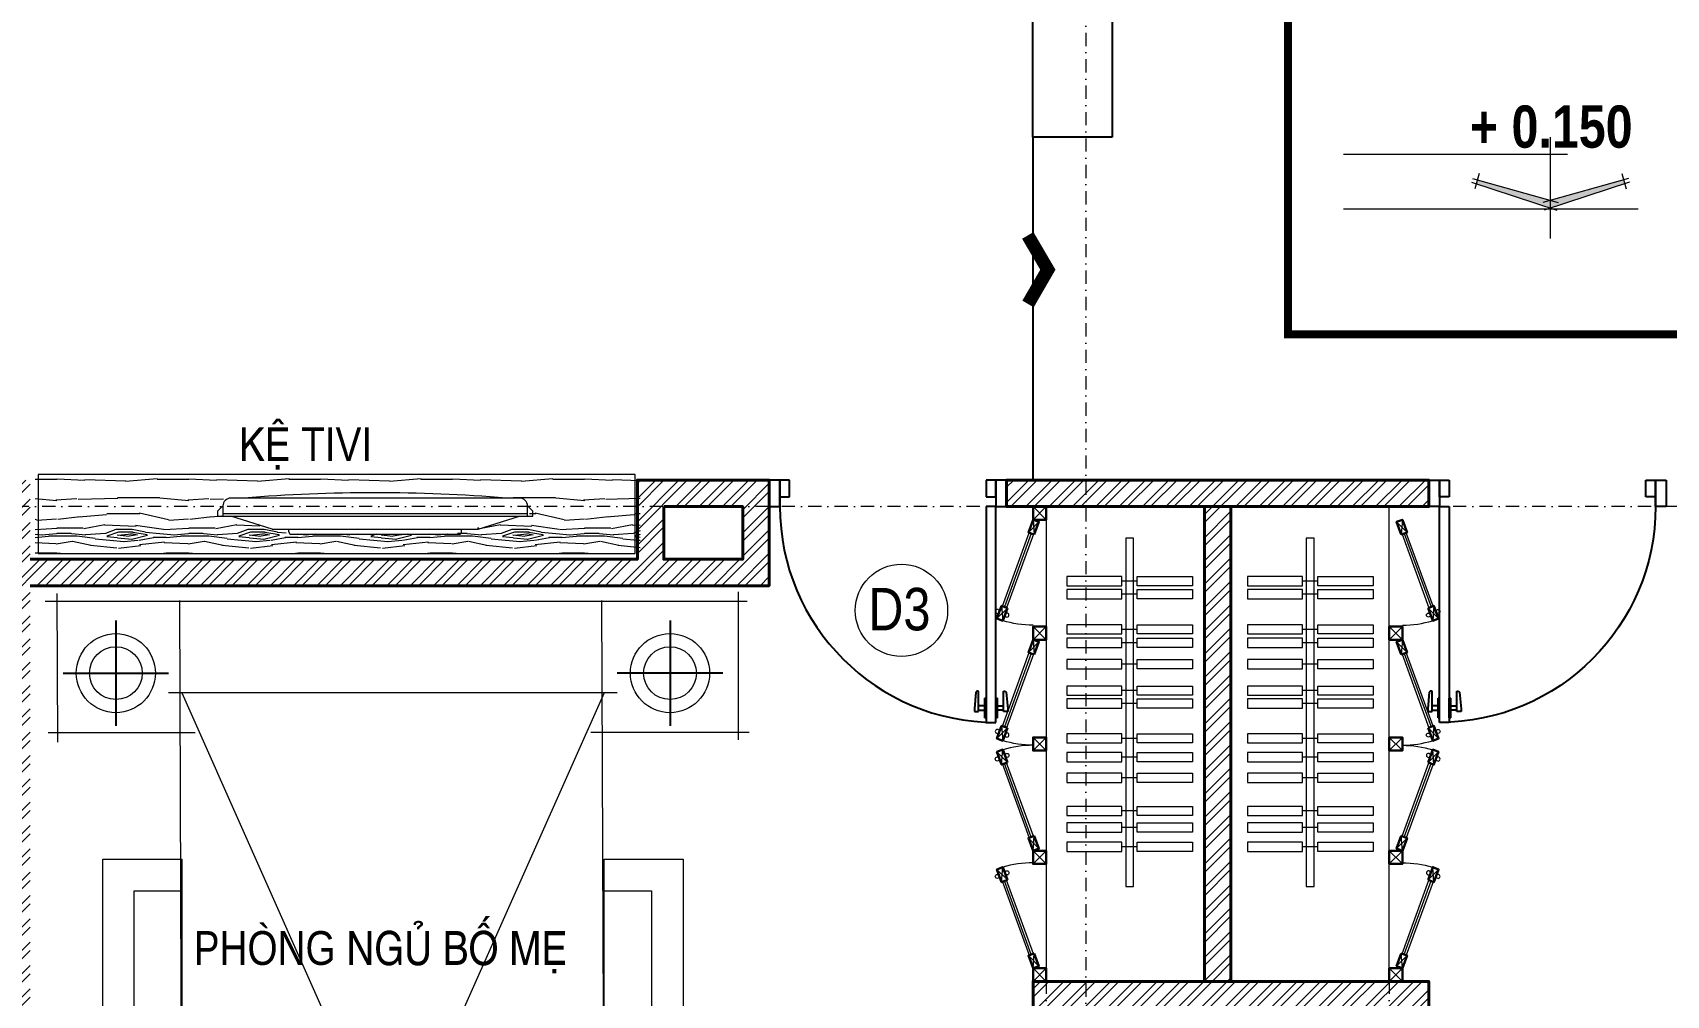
# Model space of a CAD drawing. Header units: millimetres. Extents: x 615730 to 2792744, y 139412 to 597571.
# Drawn here: x 1296723 to 1302914, y 291959 to 295608 of the extents above; entities that cross this region are included whole.
import ezdxf
from ezdxf.enums import TextEntityAlignment as Align

# ---------------------------------------------------------------- set-up
doc = ezdxf.new("R2010")
doc.units = ezdxf.units.MM
doc.header["$MEASUREMENT"] = 0
doc.linetypes.add('DASHDOT', pattern=[1, 0.5, -0.25, 0, -0.25])
doc.linetypes.add('HIDDEN2', pattern=[0.1875, 0.125, -0.0625])
doc.layers.get('0').update_dxf_attribs({"lineweight": 5})
for name, color, linetype, lineweight in [('AN_0.20', 2, 'Continuous', 20), ('CHITIET', 144, 'Continuous', 5), ('HATCH', 42, 'Continuous', 5), ('Ncua', 121, 'Continuous', 18), ('net cat.', 1, 'Continuous', 35), ('NETMANH', 155, 'Continuous', 13), ('NETNGOAITUONG', 1, 'Continuous', 40), ('NTHAY1', 61, 'Continuous', 25), ('TIM TRUC', 149, 'DASHDOT', 9), ('VATDUNG', 33, 'Continuous', 13), ('VATLIEU', 35, 'Continuous', 9), ('VLIEU', 250, 'Continuous', 9)]:
    doc.layers.add(name, color=color, linetype=linetype, lineweight=lineweight)
for name, color, linetype in [('AN_TEXT', 254, 'Continuous'), ('DOORS', 1, 'Continuous'), ('KICHTHUOC', 1, 'Continuous'), ('LINE-CUT', 20, 'Continuous'), ('NETCAT', 4, 'Continuous'), ('ROAN', 5, 'Continuous'), ('SWING', 7, 'Continuous'), ('TEXT', 2, 'Continuous'), ('VL', 155, 'Continuous')]:
    doc.layers.add(name, color=color, linetype=linetype)
doc.styles.add('romans', font='romans.shx', dxfattribs={"height": 240})
doc.styles.get("Standard").update_dxf_attribs({"font": ''})
doc.styles.add('STYLE2', font='')
doc.styles.get('Standard').set_extended_font_data('VNI-Avo')
doc.styles.get('STYLE2').set_extended_font_data('.VnArial NarrowH')
pattern_1 = [(45, (628138.94, 0), (-44.194174, 44.194174), []), (45, (628138.94, 31.25), (-44.194174, 44.194174), [])]

# ---------------------------------------------------------------- blocks, each defined once
blk = doc.blocks.new('08PDRR02')
at = {"color": 0, "linetype": 'ByBlock'}
for p, q in [((1, 0), (0, 0)), ((0, 0), (0, -1)), ((1, -1), (1, 0)), ((0, -1), (1, -1))]:
    blk.add_line(p, q, dxfattribs=at)
blk = doc.blocks.new('08PDNB02')
at = {"color": 0, "linetype": 'ByBlock'}
for p, q in [((1.25, -0.55), (1.25, 2.75)), ((1.25, 2.75), (1.54, 2.75)), ((1.54, 2.75), (1.69, 2.59)), ((0, -1.62), (0, 1.62)), ((0, 1.62), (0.25, 1.62)), ((0.25, -1.62), (0.25, 1.62)), ((0.25, 0.38), (1.25, 0.38)), ((1.69, 2.59), (1.95, -0.13)), ((0.25, -1.62), (0, -1.62)), ((1.25, -0.38), (0.25, -0.38)), ((1.95, -0.55), (1.25, -0.55)), ((1.95, -0.13), (1.95, -0.55))]:
    blk.add_line(p, q, dxfattribs=at)
blk = doc.blocks.new('*U45')
at = {"layer": 'DOORS', "color": 0, "linetype": 'Continuous', "ltscale": 200}
for p, q in [((0, 15), (0, 55)), ((900, 15), (900, 55)), ((0, -25), (0, -55)), ((900, -25), (900, -55))]:
    blk.add_line(p, q, dxfattribs=at)
at = {"layer": 'SWING', "color": 1, "linetype": 'Continuous', "ltscale": 200}
blk.add_arc((0, 55), 900, 0, 90, dxfattribs=at)
at = {"layer": 'DOORS', "color": 0, "linetype": 'Continuous', "ltscale": 200, "xscale": 900, "yscale": 39.99999999999999, "rotation": 90}
blk.add_blockref('08PDRR02', (0, 55), dxfattribs=at)
at = {"layer": 'DOORS', "color": 8, "linetype": 'Continuous', "ltscale": 200, "xscale": 25.4, "yscale": 25.4, "zscale": 25.4, "rotation": 180}
blk.add_blockref('08PDNB02', (0, 895), dxfattribs=at)
at = {"layer": 'DOORS', "color": 8, "linetype": 'Continuous', "ltscale": 200, "xscale": 25.4, "yscale": -25.4, "zscale": 25.4}
blk.add_blockref('08PDNB02', (40, 895), dxfattribs=at)
at = {"layer": 'DOORS', "color": 0, "linetype": 'Continuous', "ltscale": 200, "xscale": 45, "yscale": 110}
for p in [(-45, 55), (900, 55)]:
    blk.add_blockref('08PDRR02', p, dxfattribs=at)
at = {"layer": 'DOORS', "color": 1, "linetype": 'Continuous', "ltscale": 200, "xscale": 39.99999999999999, "yscale": 69.99999999999999}
for p in [(0, 15), (860, 15)]:
    blk.add_blockref('08PDRR02', p, dxfattribs=at)
blk = doc.blocks.new('CAO DO')
h = blk.add_hatch(color=256)
h.paths.add_polyline_path([(-240238.1, 272731.1), (-240241.8, 272717.8), (-239987.5, 272634.7), (-239987.5, 272661.1)])
h.paths.add_polyline_path([(-239733.2, 272717.8), (-239736.9, 272731.1), (-239987.5, 272661.1), (-239987.5, 272634.7)])
for p, q in [((-239987.5, 272531), (-239987.5, 272877.7)), ((-240045.9, 272818.5), (-239278.4, 272818.5)), ((-240231.8, 272753.4), (-240246.6, 272700.5)), ((-239743.2, 272753.4), (-239728.4, 272700.5)), ((-240258.3, 272723.2), (-239965.8, 272627.6)), ((-240255, 272735.8), (-239961.6, 272653.9)), ((-239720, 272735.8), (-240013.4, 272653.9)), ((-239716.7, 272723.2), (-240009.2, 272627.6)), ((-240287.5, 272631), (-239278.4, 272631)), ((-239987.5, 272603.5), (-239987.5, 272667.6))]:
    blk.add_line(p, q)
blk = doc.blocks.new('A$C0EBC0528')
for p, q in [((1144.5, 137.4), (50, 137.4)), ((20, 107.4), (20, 68.4)), ((20, 78.4), (1174.5, 78.4)), ((206.5, 20), (50, 68.4)), ((988, 20), (1144.5, 68.4)), ((1174.5, 68.4), (1174.5, 107.4)), ((206.5, 20), (988, 20)), ((270, 10), (270, 20)), ((924.5, 10), (924.5, 20)), ((280, 0), (914.5, 0))]:
    blk.add_line(p, q)
blk.add_lwpolyline([(20, 107.4), (0, 87.4), (0, 68.4), (1194.5, 68.4), (1194.5, 87.4), (1174.5, 107.4)])
for centre, radius, start, end in [((50, 107.4), 30, 90, 180), ((597.3, -6008.1), 6165.6, 85.37415, 94.62585), ((1144.5, 107.4), 30, 0, 90), ((280, 10), 10, 180, 270), ((914.5, 10), 10, 270, 0)]:
    blk.add_arc(centre, radius, start, end)
blk = doc.blocks.new('A$C2E0F34A2')
at = {"color": 126, "lineweight": 9}
for p, q in [((0, 0), (50, 50)), ((50, 0), (0, 50))]:
    blk.add_line(p, q, dxfattribs=at)
at = {"lineweight": 30}
blk.add_lwpolyline([(50, 50), (0, 50), (0, 0), (50, 0)], close=True, dxfattribs=at)
blk = doc.blocks.new('A$C53DA2F3A')
at = {"color": 126, "lineweight": 9}
for p, q in [((91, 51), (579, 229)), ((572, 248), (671, 240)), ((586, 209), (656, 279)), ((0, 39), (98, 31)), ((14, 0), (84, 70))]:
    blk.add_line(p, q, dxfattribs=at)
blk.add_lwpolyline([(96, 37), (584, 215), (574, 242), (86, 64)], close=True)
at = {"lineweight": 30}
for points in [[(586, 209), (671, 240), (656, 279), (572, 248)], [(98, 31), (14, 0), (0, 39), (84, 70)]]:
    blk.add_lwpolyline(points, close=True, dxfattribs=at)
for centre in [(609, 276), (633, 212)]:
    blk.add_circle(centre, 13.3)
at = {"color": 126, "lineweight": 9}
blk.add_arc((-10, 37), 710, 0.1773, 16.5715, dxfattribs=at)
blk = doc.blocks.new('A$C438469C1')
at = {"layer": 'CHITIET', "linetype": 'Continuous', "ltscale": 50}
h = blk.add_hatch(dxfattribs=at)
h.set_pattern_fill('AR-SAND', color=256, scale=35, style=0)
h.set_pattern_definition([(322.5, (-143125.03, 97780.143), (-2.204768, -67.438832), [0, -53.2, 0, -59.5, 0, -56.875]), (352.5, (-143125.03, 97780.14), (61.942185, -98.77511), [0, -28.7, 0, -47.95, 0, -18.375]), (32.5, (-143168.08, 97780.143), (108.994965, -0.198067), [0, -17.5, 0, -63, 0, -82.25]), (42.5, (-143168.08, 97780.14), (105.21443, -30.718645), [0, -8.75, 0, -41.3, 0, -47.25])])
edge = h.paths.add_edge_path()
edge.add_arc((1894.9, 1621), 262.5, 13.60809, 94.33716, ccw=False)
edge.add_line((2150, 1682.8), (2150, 2182.8))
edge.add_line((2150, 2182.8), (1825, 2182.8))
edge.add_arc((1739.5, 2014.4), 188.9, -44.16393, 63.08858, ccw=False)
at = {"layer": 'CHITIET', "ltscale": 50}
for points in [[(550, 1682.8), (550, 1012.8), (250, 1012.8), (250, 2632.8), (2450, 2632.8), (2450, 1012.8), (2150, 1012.8), (2150, 2182.8), (1825, 2182.8), (550, 2182.8)], [(550, 1682.8), (550, 1132.8), (370, 1132.8), (370, 2512.8), (2330, 2512.8), (2330, 1132.8), (2150, 1132.8), (2150, 2182.8), (550, 2182.8)]]:
    blk.add_lwpolyline(points, close=True, dxfattribs=at)
for centre in [(300, 307.8), (2400, 307.8)]:
    blk.add_circle(centre, 100, dxfattribs=at)
at = {"layer": 'NETMANH', "ltscale": 50}
for p, q in [((42, 0), (42, 561)), ((2668, 34.6), (7.7, 34.6))]:
    blk.add_line(p, q, dxfattribs=at)
at = {"layer": 'ROAN', "ltscale": 50}
for points in [[(300, 107.8), (300, 507.8)], [(2400, 107.8), (2400, 507.8)], [(100, 307.8), (500, 307.8)], [(2600, 307.8), (2200, 307.8)]]:
    blk.add_lwpolyline(points, dxfattribs=at)
at = {"layer": 'VATLIEU'}
for points in [[(550, 2232.8), (558, 32.8)], [(2150, 2232.8), (2158, 32.8)], [(500, 2182.8), (2200, 2182.8)], [(550, 382.8), (1350, 2182.8)], [(2150, 382.8), (1350, 2182.8)], [(2620.5, 569.9), (2622.3, 6)], [(0, 532.8), (600, 532.8)], [(2656.2, 532.8), (2100, 532.8)], [(500, 382.8), (2200, 382.8)]]:
    blk.add_lwpolyline(points, dxfattribs=at)
blk.add_lwpolyline([(1875, 1882.8, -0.367577), (2150, 1682.8), (2150, 2182.8), (1825, 2182.8, -0.505424)], format="xyb", close=True, dxfattribs=at)
for centre in [(300, 307.8), (2400, 307.8)]:
    blk.add_circle(centre, 150, dxfattribs=at)
blk = doc.blocks.new('A$C62474ED8')
at = {"layer": 'NETCAT', "rotation": 180}
blk.add_blockref('A$C438469C1', (2668, 2632.8), dxfattribs=at)
blk = doc.blocks.new('A$C11FC7E3C')
at = {"layer": 'NETCAT'}
blk.add_blockref('A$C62474ED8', (0, 0), dxfattribs=at)
blk = doc.blocks.new('A$C35AB7266')
at = {"layer": 'KICHTHUOC'}
blk.add_blockref('A$C11FC7E3C', (0, 0), dxfattribs=at)
blk = doc.blocks.new('A$C0C8A56CD')
at = {"layer": 'LINE-CUT', "xscale": -1}
blk.add_blockref('A$C35AB7266', (2668, 0), dxfattribs=at)

msp = doc.modelspace()

# ---------------------------------------------------------------- hatches: boundary and pattern name
at = {"layer": 'VATDUNG'}
h = msp.add_hatch(dxfattribs=at)
h.set_pattern_fill('WOOD8', color=256, scale=500, angle=180, style=0, pattern_type=2)
h.set_pattern_definition([(169.6952, (1183156.277, 626201.25), (-3000.0004804, 499.997438), [55.9015, -5534.268]), (180, (1183101.3, 626211.25), (-500, -500), [55, -445]), (198.4349, (1183046.28, 626211.25), (-1000.00022, -499.9992), [47.434, -1533.7045]), (352.875, (1183001.28, 626196.25), (-3500.00019, 499.999141), [40.3115, -3990.8175]), (354.8056, (1183041.277, 626191.25), (-5000.000335, 499.9976123), [55.227, -5467.4535]), (14.0362, (1183096.28, 626186.25), (1500.000273, 499.99903), [61.8465, -1999.706]), (189.4623, (1183116.28, 626201.25), (-2500.000387, -499.99907), [30.414, -3010.9675]), (173.6598, (1183086.28, 626196.25), (3999.999701, -500.0007895), [45.277, -4482.4155]), (5.7106, (1183041.277, 626201.25), (4499.999712, 500.000657), [50.2495, -4974.6885]), (348.6901, (1183091.28, 626206.25), (-2000.000376, 499.998816), [25.495, -2524.0145]), (174.8056, (1183201.277, 626206.25), (5000.000335, -499.9976123), [55.227, -5467.4535]), (168.6901, (1183146.28, 626211.25), (2000.000376, -499.998816), [50.99, -2498.5195]), (180, (1183096.3, 626221.25), (-500, -500), [60, -440]), (200.556, (1183036.28, 626221.25), (-2500.000922, -999.997998), [42.72, -4229.282]), (183.8141, (1182996.277, 626206.252), (-6999.9996707, -500.003062), [75.1665, -7441.4815]), (174.8056, (1182921.277, 626201.25), (5000.000335, -499.9976123), [55.227, -5467.4535]), (180, (1182866.3, 626206.25), (-500, -500), [55, -445]), (185.1944, (1183311.277, 626206.25), (-5000.000335, -499.9976124), [55.227, -5467.4535]), (174.8056, (1183256.277, 626201.25), (5000.000335, -499.9976123), [55.227, -5467.4535]), (180, (1183311.3, 626196.25), (-500, -500), [30, -470]), (185.1944, (1183281.277, 626196.25), (-5000.000335, -499.9976124), [55.227, -5467.4535]), (180, (1183226.3, 626191.25), (-500, -500), [50, -450]), (190.3048, (1183176.277, 626191.25), (3000.0004804, 499.997438), [55.9015, -5534.268]), (185.1944, (1183121.277, 626181.25), (-5000.000335, -499.9976124), [55.227, -5467.4535]), (174.8056, (1183066.277, 626176.25), (5000.000335, -499.9976123), [55.227, -5467.4535]), (174.8056, (1183011.277, 626181.25), (5000.000335, -499.9976123), [55.227, -5467.4535]), (171.8699, (1182956.28, 626186.25), (2999.999888, -499.999678), [70.7105, -3464.823]), (180, (1182886.3, 626196.25), (-500, -500), [75, -425]), (167.4712, (1182906.28, 626496.25), (-2500.00016, 499.9998015), [46.0975, -4563.6745]), (174.2894, (1182861.277, 626506.25), (4499.999712, -500.000657), [50.2495, -4974.6885]), (188.1301, (1182906.28, 626496.25), (-2999.999888, -499.999678), [35.3555, -3500.1785]), (189.4623, (1182871.28, 626491.25), (-2500.000387, -499.99907), [60.8275, -2980.5535]), (180, (1183311.3, 626481.25), (-500, -500), [60, -440]), (170.5377, (1183251.28, 626481.25), (2500.000387, -499.99907), [30.414, -3010.9675]), (21.8014, (1183221.28, 626486.25), (-1500.000137, -499.999955), [26.926, -2665.6565]), (12.9946, (1183246.277, 626496.252), (-4500.000384, -999.9987888), [66.7085, -6604.1235]), (172.875, (1182851.28, 626496.25), (3500.00019, -499.999141), [40.3115, -3990.8175]), (187.125, (1182851.28, 626496.25), (-3500.00019, -499.999141), [40.3115, -3990.8175]), (180, (1183311.3, 626491.25), (-500, -500), [40, -460]), (14.0362, (1183271.28, 626491.25), (1500.000273, 499.99903), [41.231, -2020.322]), (176.6335, (1183201.277, 626476.252), (7999.999661, -500.0054817), [85.147, -8429.5465]), (177.7094, (1183116.277, 626481.252), (12000.0000646, -499.9978766), [125.1, -12384.896]), (183.1798, (1182991.277, 626486.252), (-8500.0002513, -499.9955212), [90.139, -8923.7395]), (189.4623, (1182901.28, 626481.25), (-2500.000387, -499.99907), [91.2415, -2950.14]), (190.3048, (1183311.277, 626526.25), (3000.0004804, 499.997438), [55.9015, -5534.268]), (195.9454, (1183256.28, 626516.25), (2000.000063, 499.999945), [72.801, -3567.254]), (180, (1183186.3, 626496.25), (-500, -500), [65, -435]), (171.8699, (1183121.28, 626496.25), (2999.999888, -499.999678), [70.7105, -3464.823]), (183.5763, (1183051.277, 626506.252), (-7500.0003272, -499.9953587), [80.156, -7935.4535]), (171.2538, (1182971.277, 626501.252), (-3499.999668, 500.0020985), [65.7645, -6510.7085]), (165.9638, (1182906.28, 626511.25), (1500.000273, -499.99903), [61.8465, -1999.706]), (180, (1182846.3, 626526.25), (-500, -500), [35, -465]), (354.8056, (1183201.277, 626476.25), (-5000.000335, 499.9976123), [110.4535, -5412.227]), (175.2364, (1183311.277, 626446.25), (5500.000473, -499.9957663), [120.416, -5900.3815]), (180, (1183191.3, 626456.25), (-500, -500), [115, -385]), (184.0856, (1183076.277, 626456.252), (-6500.0000745, -499.998066), [140.3565, -6877.4775]), (180, (1182936.3, 626446.25), (-500, -500), [125, -375]), (187.125, (1183311.28, 626551.25), (-3500.00019, -499.999141), [120.934, -3910.195]), (186.3402, (1183191.28, 626536.25), (-3999.999701, -500.0007895), [90.554, -4437.1385]), (177.5104, (1183101.277, 626526.252), (10999.9997399, -500.0089326), [115.1085, -11395.756]), (173.4802, (1182986.277, 626531.252), (12999.99989544, -1499.9997626), [176.139, -17437.776]), (183.0128, (1183311.277, 626226.252), (-9000.0000058, -500.0020524), [95.1315, -9418.0175]), (171.8699, (1183216.28, 626221.25), (2999.999888, -499.999678), [106.066, -3429.468]), (177.6141, (1183111.277, 626236.252), (11500.0002619, -499.9913853), [120.104, -11890.308]), (190.6197, (1182991.277, 626241.252), (5499.9992023, 1000.0040416), [81.394, -8058.016]), (180, (1182911.3, 626226.25), (-500, -500), [100, -400]), (176.8202, (1183311.277, 626166.252), (8500.0002513, -499.9955212), [90.139, -8923.7395]), (186.009, (1183221.277, 626171.252), (4999.9998755, 499.9996587), [95.525, -9456.9615]), (186.7098, (1183126.277, 626161.252), (4500.0004989, 499.9969406), [85.586, -8473.035]), (174.2894, (1183041.277, 626151.25), (4499.999712, -500.000657), [100.499, -4924.439]), (167.9052, (1182941.277, 626161.252), (4499.9993008, -1000.0033667), [71.589, -7087.3215]), (189.4623, (1182871.28, 626176.25), (-2500.000387, -499.99907), [60.8275, -2980.5535]), (183.8141, (1183311.277, 626261.252), (-6999.9996707, -500.003062), [75.1665, -7441.4815]), (167.1957, (1183236.277, 626256.252), (6499.9989234, -1500.0036938), [112.805, -11167.709]), (180, (1183126.3, 626281.25), (-500, -500), [125, -375]), (185.4403, (1183001.277, 626281.252), (5500.0001561, 499.9966856), [105.475, -10442.0365]), (186.7098, (1182896.277, 626271.252), (4500.0004989, 499.9969406), [85.586, -8473.035]), (180, (1183311.3, 626131.25), (-500, -500), [85, -415]), (188.1301, (1183226.28, 626131.25), (-2999.999888, -499.999678), [141.4215, -3394.1125]), (177.6141, (1183086.277, 626111.252), (11500.0002619, -499.9913853), [120.104, -11890.308]), (174.4725, (1182966.277, 626116.252), (-10500.0008597, 999.9926898), [155.724, -15416.6875]), (186.8428, (1183311.277, 626586.252), (8499.9996827, 1000.003999), [125.897, -12463.7815]), (180, (1183186.3, 626571.25), (-500, -500), [140, -360]), (176.3478, (1183046.277, 626571.252), (15500.0004711, -999.99364926), [235.478, -23312.3455]), (180, (1183311.3, 626411.25), (-500, -500), [120, -380]), (184.7636, (1183191.277, 626411.25), (-5500.000473, -499.9957663), [120.416, -5900.3815]), (178.1524, (1183071.277, 626401.252), (15000.00023215, -499.9971699), [155.0805, -15352.982]), (177.2737, (1182916.277, 626406.252), (10000.0001475, -499.9980089), [105.119, -10406.779]), (174.8056, (1183311.277, 626331.25), (5000.000335, -499.9976123), [110.4535, -5412.227]), (180, (1183201.3, 626341.25), (-500, -500), [160, -340]), (181.9092, (1183041.277, 626341.252), (-14499.9995158, -500.01212054), [150.0835, -14858.2475]), (183.5763, (1182891.277, 626336.252), (-7500.0003272, -499.9953587), [80.156, -7935.4535])])
h.paths.add_polyline_path([(1296732, 293633.6), (1296732, 293933.6), (1299024.9, 293933.6), (1299024.9, 293633.6)])
h.paths.add_polyline_path([(1298606.4, 293774.7), (1298606.4, 293793.7), (1298586.4, 293813.7, 0.414214), (1298556.4, 293843.7), (1298506.4, 293843.7, 0.04039), (1297511.9, 293843.7), (1297461.9, 293843.7, 0.414214), (1297431.9, 293813.7), (1297411.9, 293793.7), (1297411.9, 293774.7), (1297461.9, 293774.7), (1297618.4, 293726.3), (1297681.9, 293726.3), (1297681.9, 293716.3, 0.414214), (1297691.9, 293706.3), (1298326.4, 293706.3, 0.414214), (1298336.4, 293716.3), (1298336.4, 293726.3), (1298399.9, 293726.3), (1298556.4, 293774.7)], flags=16)
at = {"layer": 'VLIEU', "ltscale": 10}
h = msp.add_hatch(dxfattribs=at)
h.set_pattern_fill('STEEL', color=256, scale=500, style=0)
h.set_pattern_definition(pattern_1)
h.paths.add_polyline_path([(1294713.8, 294830.2), (1294513.8, 294830.2), (1294513.8, 294311.6), (1294713.8, 294311.6)])
h.paths.add_polyline_path([(1294713.8, 294111.6), (1294513.8, 294111.6), (1294513.8, 293711.6), (1294913.8, 293711.6), (1294913.8, 293811.6), (1294913.8, 293911.6), (1294713.8, 293911.6)])
h.paths.add_polyline_path([(1296714.1, 293911.6), (1295814.1, 293911.6), (1295814.1, 293711.6), (1296614.1, 293711.6), (1296614.1, 291111.6), (1295014.1, 291111.6), (1295014.1, 291011.6), (1294514.1, 291011.6), (1294514.1, 291111.6), (1294114.1, 291111.6), (1294114.1, 291011.6), (1293614.1, 291011.6), (1293614.1, 291111.6), (1293214.1, 291111.6), (1293214.1, 291486.6), (1293014.1, 291486.6), (1293014.1, 290811.6), (1293614.1, 290811.6), (1293614.1, 290911.6), (1294114.1, 290911.6), (1294114.1, 290811.6), (1294514.1, 290811.6), (1294514.1, 290911.6), (1295014.1, 290911.6), (1295014.1, 290811.6), (1295414.1, 290811.6), (1295414.1, 290911.6), (1295914.1, 290911.6), (1295914.1, 290811.6), (1296514.1, 290811.6), (1296514.1, 290711.6), (1296714.1, 290711.6), (1296714.1, 293511.6), (1299514, 293511.6), (1299514, 293911.6), (1299014.5, 293911.6), (1299014.5, 293611.6), (1296714.1, 293611.6)])
h.paths.add_polyline_path([(1299114.5, 293811.6), (1299414, 293811.6), (1299414, 293611.6), (1299114.5, 293611.6)], flags=16)
h = msp.add_hatch(dxfattribs=at)
h.set_pattern_fill('STEEL', color=256, scale=500, style=0)
h.set_pattern_definition(pattern_1)
h.paths.add_polyline_path([(1301264, 293811.6), (1301164, 293811.6), (1301164, 292011.6), (1301264, 292011.6)])
h.paths.add_polyline_path([(1302014, 293911.6), (1300414, 293911.6), (1300414, 293811.6), (1301814, 293811.6), (1301914, 293811.6), (1302014, 293811.6)])
h = msp.add_hatch(dxfattribs=at)
h.set_pattern_fill('STEEL', color=256, scale=500, style=0)
h.set_pattern_definition(pattern_1)
h.paths.add_polyline_path([(1300614, 291911.6), (1301814, 291911.6), (1301814, 291762.9, -0.000071), (1301814, 291762.9), (1301814, 291353.3), (1301814, 291110.4), (1302014, 291110.4), (1302014, 292011.6), (1300514, 292011.6), (1300514, 290791.6), (1300614, 290791.6)])
h.paths.add_polyline_path([(1302014, 290910.4), (1301913.9, 290910.4), (1301913.9, 290588.3, -0.071668), (1301914.9, 290581.3, -0.071598), (1301913.9, 290574.2), (1301914, 290438.3, -0.070921), (1301914.9, 290431.3, -0.070851), (1301914, 290424.3), (1301914, 290288.2, -0.070166), (1301914.9, 290281.3, -0.070096), (1301914, 290274.4), (1301914, 289911.6), (1302014, 289911.6), (1302014, 289911.6)])

# ---------------------------------------------------------------- linework, layer by layer
at = {"layer": 'AN_0.20', "color": 3}
msp.add_circle((1300015.5, 293417.9), 175, dxfattribs=at)
at = {"layer": 'HATCH', "color": 9}
msp.add_lwpolyline([(1300495.2, 294579.4, 50, 50, 0), (1300570.2, 294709.3, 50, 50, 0), (1300494.2, 294839.2, 50, 50, 0), (1300570.2, 294709.3, 0, 0, 0), (1300420.7, 294709.3, 0, 0, 0)], format="xyseb", dxfattribs=at)
at = {"layer": 'net cat.', "color": 6, "linetype": 'HIDDEN2', "ltscale": 5000}
msp.add_line((1301480.7, 294464.4), (1315152.6, 294464.4), dxfattribs=at)
at = {"layer": 'net cat.', "color": 6, "linetype": 'HIDDEN2', "ltscale": 5000, "const_width": 30}
msp.add_lwpolyline([(1289318.6, 296211.6), (1301480.7, 296211.6), (1301480.7, 294464.4), (1315152.6, 294464.4)], dxfattribs=at)
at = {"layer": 'NETNGOAITUONG'}
for p, q in [((1301164, 292011.6), (1301164, 293811.6)), ((1301264, 292011.6), (1301264, 293811.6))]:
    msp.add_line(p, q, dxfattribs=at)
for points in [[(1296714.1, 293511.6), (1299514, 293511.6), (1299514, 293911.6), (1299014.5, 293911.6), (1299014.5, 293611.6), (1296714.1, 293611.6)], [(1300414, 293811.6), (1301814, 293811.6), (1301814, 293811.6), (1301914, 293811.6), (1301914, 293811.6), (1302014, 293811.6), (1302014, 293911.6), (1300414, 293911.6), (1300414, 293811.6), (1300414, 293811.6)], [(1302014, 289911.6), (1302014, 289911.6), (1302014, 289911.6), (1302014, 292011.6), (1300514, 292011.6), (1300514, 290791.6), (1300614, 290791.6), (1300614, 291911.6), (1301814, 291911.6), (1301814, 290910.4)]]:
    msp.add_lwpolyline(points, dxfattribs=at)
msp.add_lwpolyline([(1299114.5, 293811.6), (1299414, 293811.6), (1299414, 293611.6), (1299114.5, 293611.6)], close=True, dxfattribs=at)
at = {"layer": 'TIM TRUC', "ltscale": 100}
for p, q in [((1300714.5, 302514), (1300714.5, 287817.7)), ((1301814, 293811.6, -0.1), (1292254, 293811.6, -0.1)), ((1314668.1, 293811.6, -0.1), (1301914, 293811.6, -0.1)), ((1300564, 292014.4), (1300564, 288383.6)), ((1301863.4, 292014.4), (1301864, 287817.7))]:
    msp.add_line(p, q, dxfattribs=at)
at = {"layer": 'VATDUNG'}
for points in [[(1299005.9, 293933.6), (1296744.1, 293933.6), (1296744.1, 293633.6), (1299005.9, 293633.6)], [(1300865.2, 293691.4), (1300865.2, 292371.2), (1300895.2, 292371.2), (1300895.2, 293691.4)], [(1301549.5, 293691.4), (1301549.5, 292371.2), (1301579.5, 292371.2), (1301579.5, 293691.4)], [(1300851.1, 293511), (1300851.1, 293545.9), (1300641.9, 293545.9), (1300641.9, 293511)], [(1301118.5, 293545.9), (1301118.5, 293511), (1300909.3, 293511), (1300909.3, 293545.9)], [(1301535.4, 293511), (1301535.4, 293545.9), (1301326.2, 293545.9), (1301326.2, 293511)], [(1301802.7, 293545.9), (1301802.7, 293511), (1301593.5, 293511), (1301593.5, 293545.9)], [(1300851.1, 293461.8), (1300851.1, 293496.7), (1300641.9, 293496.7), (1300641.9, 293461.8)], [(1301118.5, 293496.7), (1301118.5, 293461.8), (1300909.3, 293461.8), (1300909.3, 293496.7)], [(1301535.4, 293461.8), (1301535.4, 293496.7), (1301326.2, 293496.7), (1301326.2, 293461.8)], [(1301802.7, 293496.7), (1301802.7, 293461.8), (1301593.5, 293461.8), (1301593.5, 293496.7)], [(1300851.1, 293328.7), (1300851.1, 293363.6), (1300641.9, 293363.6), (1300641.9, 293328.7)], [(1301118.5, 293363.6), (1301118.5, 293328.7), (1300909.3, 293328.7), (1300909.3, 293363.6)], [(1301535.4, 293328.7), (1301535.4, 293363.6), (1301326.2, 293363.6), (1301326.2, 293328.7)], [(1301802.7, 293363.6), (1301802.7, 293328.7), (1301593.5, 293328.7), (1301593.5, 293363.6)], [(1300851.1, 293277.3), (1300851.1, 293312.2), (1300641.9, 293312.2), (1300641.9, 293277.3)], [(1301118.5, 293312.2), (1301118.5, 293277.3), (1300909.3, 293277.3), (1300909.3, 293312.2)], [(1301535.4, 293277.3), (1301535.4, 293312.2), (1301326.2, 293312.2), (1301326.2, 293277.3)], [(1301802.7, 293312.2), (1301802.7, 293277.3), (1301593.5, 293277.3), (1301593.5, 293312.2)], [(1300851.1, 293196.9), (1300851.1, 293231.8), (1300641.9, 293231.8), (1300641.9, 293196.9)], [(1301118.5, 293231.8), (1301118.5, 293196.9), (1300909.3, 293196.9), (1300909.3, 293231.8)], [(1301535.4, 293196.9), (1301535.4, 293231.8), (1301326.2, 293231.8), (1301326.2, 293196.9)], [(1301802.7, 293231.8), (1301802.7, 293196.9), (1301593.5, 293196.9), (1301593.5, 293231.8)], [(1300851.1, 293096.4), (1300851.1, 293131.2), (1300641.9, 293131.2), (1300641.9, 293096.4)], [(1300851.1, 293047.2), (1300851.1, 293082.1), (1300641.9, 293082.1), (1300641.9, 293047.2)], [(1301118.5, 293131.2), (1301118.5, 293096.4), (1300909.3, 293096.4), (1300909.3, 293131.2)], [(1301118.5, 293082.1), (1301118.5, 293047.2), (1300909.3, 293047.2), (1300909.3, 293082.1)], [(1301535.4, 293096.4), (1301535.4, 293131.2), (1301326.2, 293131.2), (1301326.2, 293096.4)], [(1301535.4, 293047.2), (1301535.4, 293082.1), (1301326.2, 293082.1), (1301326.2, 293047.2)], [(1301802.7, 293131.2), (1301802.7, 293096.4), (1301593.5, 293096.4), (1301593.5, 293131.2)], [(1301802.7, 293082.1), (1301802.7, 293047.2), (1301593.5, 293047.2), (1301593.5, 293082.1)], [(1300851.1, 292915.4), (1300851.1, 292950.3), (1300641.9, 292950.3), (1300641.9, 292915.4)], [(1301118.5, 292950.3), (1301118.5, 292915.4), (1300909.3, 292915.4), (1300909.3, 292950.3)], [(1301535.4, 292915.4), (1301535.4, 292950.3), (1301326.2, 292950.3), (1301326.2, 292915.4)], [(1301802.7, 292950.3), (1301802.7, 292915.4), (1301593.5, 292915.4), (1301593.5, 292950.3)], [(1300851.1, 292843.9), (1300851.1, 292878.8), (1300641.9, 292878.8), (1300641.9, 292843.9)], [(1301118.5, 292878.8), (1301118.5, 292843.9), (1300909.3, 292843.9), (1300909.3, 292878.8)], [(1301535.4, 292843.9), (1301535.4, 292878.8), (1301326.2, 292878.8), (1301326.2, 292843.9)], [(1301802.7, 292878.8), (1301802.7, 292843.9), (1301593.5, 292843.9), (1301593.5, 292878.8)], [(1300851.1, 292765.7), (1300851.1, 292800.6), (1300641.9, 292800.6), (1300641.9, 292765.7)], [(1301118.5, 292800.6), (1301118.5, 292765.7), (1300909.3, 292765.7), (1300909.3, 292800.6)], [(1301535.4, 292765.7), (1301535.4, 292800.6), (1301326.2, 292800.6), (1301326.2, 292765.7)], [(1301802.7, 292800.6), (1301802.7, 292765.7), (1301593.5, 292765.7), (1301593.5, 292800.6)], [(1300851.1, 292640.2), (1300851.1, 292675.1), (1300641.9, 292675.1), (1300641.9, 292640.2)], [(1301118.5, 292675.1), (1301118.5, 292640.2), (1300909.3, 292640.2), (1300909.3, 292675.1)], [(1301535.4, 292640.2), (1301535.4, 292675.1), (1301326.2, 292675.1), (1301326.2, 292640.2)], [(1301802.7, 292675.1), (1301802.7, 292640.2), (1301593.5, 292640.2), (1301593.5, 292675.1)], [(1300851.1, 292577.6), (1300851.1, 292612.5), (1300641.9, 292612.5), (1300641.9, 292577.6)], [(1301118.5, 292612.5), (1301118.5, 292577.6), (1300909.3, 292577.6), (1300909.3, 292612.5)], [(1301535.4, 292577.6), (1301535.4, 292612.5), (1301326.2, 292612.5), (1301326.2, 292577.6)], [(1301802.7, 292612.5), (1301802.7, 292577.6), (1301593.5, 292577.6), (1301593.5, 292612.5)], [(1300851.1, 292503.9), (1300851.1, 292538.8), (1300641.9, 292538.8), (1300641.9, 292503.9)], [(1301118.5, 292538.8), (1301118.5, 292503.9), (1300909.3, 292503.9), (1300909.3, 292538.8)], [(1301535.4, 292503.9), (1301535.4, 292538.8), (1301326.2, 292538.8), (1301326.2, 292503.9)], [(1301802.7, 292538.8), (1301802.7, 292503.9), (1301593.5, 292503.9), (1301593.5, 292538.8)]]:
    msp.add_lwpolyline(points, close=True, dxfattribs=at)
for points in [[(1300909.3, 293528.4), (1300851.1, 293528.4)], [(1301593.5, 293528.4), (1301535.4, 293528.4)], [(1300909.3, 293479.3), (1300851.1, 293479.3)], [(1301593.5, 293479.3), (1301535.4, 293479.3)], [(1300909.3, 293346.1), (1300851.1, 293346.1)], [(1301593.5, 293346.1), (1301535.4, 293346.1)], [(1300909.3, 293294.7), (1300851.1, 293294.7)], [(1301593.5, 293294.7), (1301535.4, 293294.7)], [(1300909.3, 293214.3), (1300851.1, 293214.3)], [(1301593.5, 293214.3), (1301535.4, 293214.3)], [(1300909.3, 293113.8), (1300851.1, 293113.8)], [(1301593.5, 293113.8), (1301535.4, 293113.8)], [(1300909.3, 293064.7), (1300851.1, 293064.7)], [(1301593.5, 293064.7), (1301535.4, 293064.7)], [(1300909.3, 292932.9), (1300851.1, 292932.9)], [(1301593.5, 292932.9), (1301535.4, 292932.9)], [(1300909.3, 292861.4), (1300851.1, 292861.4)], [(1301593.5, 292861.4), (1301535.4, 292861.4)], [(1300909.3, 292783.2), (1300851.1, 292783.2)], [(1301593.5, 292783.2), (1301535.4, 292783.2)], [(1300909.3, 292657.6), (1300851.1, 292657.6)], [(1301593.5, 292657.6), (1301535.4, 292657.6)], [(1300909.3, 292595.1), (1300851.1, 292595.1)], [(1301593.5, 292595.1), (1301535.4, 292595.1)], [(1300909.3, 292521.4), (1300851.1, 292521.4)], [(1301593.5, 292521.4), (1301535.4, 292521.4)]]:
    msp.add_lwpolyline(points, dxfattribs=at)
at = {"layer": 'VL', "ltscale": 10}
msp.add_line((1300513.5, 295211.1), (1300513.5, 293911.6), dxfattribs=at)
msp.add_lwpolyline([(1300813.5, 295211.1), (1300513.5, 295211.1), (1300513.5, 298111.6), (1300813.5, 298111.6), (1300813.5, 295211.1)], dxfattribs=at)
at = {"layer": 'VLIEU', "ltscale": 10}
for p, q in [((1301863.4, 292011.6), (1301863.4, 293811.6)), ((1300564, 293761.6), (1300564, 292061.6))]:
    msp.add_line(p, q, dxfattribs=at)

# ---------------------------------------------------------------- block references
at = {"xscale": -1.105920000001788, "yscale": 1.105920000001788, "zscale": 1.10592}
msp.add_blockref('CAO DO', (1037068.1, -6569.5), dxfattribs=at)
at = {"layer": 'Ncua'}
for p, rotation in [((1300514, 293811.6), 270), ((1300514, 293356.8), 270), ((1300514, 292936.6), 270), ((1300514, 292936.6), 270), ((1301914, 292456.8), 90), ((1301914, 292456.8), 90), ((1301914, 292011.6), 90)]:
    msp.add_blockref('A$C2E0F34A2', p, dxfattribs=dict(at, rotation=rotation))
at = {"layer": 'Ncua', "yscale": 0.5711160327773541}
for p, xscale, zscale, rotation in [((1300536.4, 293761.6), -0.5711160327773541, 0.57111603279025, 90), ((1301891.6, 293761.6), 0.5711160327773541, 0.5711160327773541, 270), ((1300536.4, 293306.8), -0.5711160327773541, 0.57111603279025, 90), ((1301891.6, 293306.8), 0.5711160327773541, 0.5711160327773541, 270), ((1300536.4, 292506.8), 0.5711160327773541, 0.5711160327773541, 90), ((1301891.6, 292506.8), -0.5711160327773541, 0.57111603279025, 270), ((1300536.4, 292061.6), 0.5711160327773541, 0.5711160327773541, 90), ((1301891.6, 292061.6), -0.5711160327773541, 0.57111603279025, 270)]:
    msp.add_blockref('A$C53DA2F3A', p, dxfattribs=dict(at, xscale=xscale, zscale=zscale, rotation=rotation))
at = {"layer": 'Ncua', "xscale": -1}
for p, rotation in [((1301914, 293356.8), 90), ((1301914, 292936.6), 90), ((1300514, 292456.8), 270), ((1300514, 292456.8), 270), ((1300514, 292011.6), 270), ((1300514, 292011.6), 270)]:
    msp.add_blockref('A$C2E0F34A2', p, dxfattribs=dict(at, rotation=rotation))
at = {"layer": 'NTHAY1', "yscale": 0.9090857494156808, "rotation": 180}
for p, xscale, zscale in [((1300373.1, 293861.6), 0.9090857494156808, 0.9090857494156808), ((1302054.9, 293861.6), -0.9090857494156808, 0.9090857494239059)]:
    msp.add_blockref('*U45', p, dxfattribs=dict(at, xscale=xscale, zscale=zscale))
at = {"layer": 'VATDUNG'}
msp.add_blockref('A$C0EBC0528', (1297423.9, 293706.3), dxfattribs=at)
at = {"layer": 'VATDUNG', "xscale": -1}
msp.add_blockref('A$C0C8A56CD', (1299438.3, 290855.1), dxfattribs=at)

# ---------------------------------------------------------------- texts
at = {"layer": 'AN_TEXT', "ltscale": 2, "insert": (1300007.6, 293503.2), "char_height": 160.8, "width": 121.15, "attachment_point": 2, "style": 'romans'}
msp.add_mtext('{\\fVNI-Helve-Condense|b0|i0|c0|p2;D3}', dxfattribs=at)
at = {"layer": 'NTHAY1', "insert": (1302786.2, 295331.7), "char_height": 160, "width": 11369.12, "attachment_point": 3}
msp.add_mtext('{\\fVNI-Helve-Condense|b1|i0|c0|p2;+ 0.150}', dxfattribs=at)
at = {"layer": 'TEXT', "color": 140, "style": 'STYLE2'}
msp.add_text('KÖ TIVI', height=128, dxfattribs=at).set_placement((1297504.9, 293983.9))
msp.add_text('phßng ngñ bè mÑ', height=128, dxfattribs=at).set_placement((1298040.9, 292138.2), align=Align.MIDDLE_CENTER)

doc.saveas('drawing.dxf')
